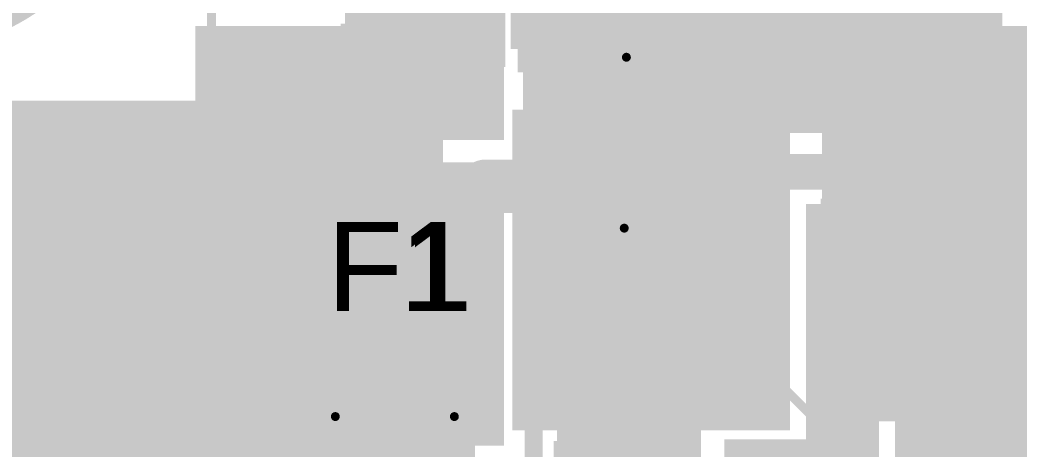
# Model space of a CAD drawing. Header units: millimetres. Extents: x -1.41 to 1.41, y -0.13 to 2.68.
# Drawn here: x -0.09 to 0.472, y 1.425 to 1.666 of the extents above; entities that cross this region are included whole.
import ezdxf

# ---------------------------------------------------------------- set-up
doc = ezdxf.new("R2010")
doc.units = ezdxf.units.MM
doc.header["$MEASUREMENT"] = 0
for name, color, linetype in [('BottomLayer', 5, 'Continuous'), ('BottomPaste', 16, 'Continuous'), ('BottomSolder', 6, 'Continuous'), ('Mechanical2', 216, 'Continuous'), ('MultiLayer', 9, 'Continuous'), ('PadHoleLayer', 156, 'Continuous'), ('TopLayer', 1, 'Continuous'), ('TopOverlay', 2, 'Continuous'), ('TopPaste', 8, 'Continuous'), ('TopSolder', 216, 'Continuous'), ('ViaHoleLayer', 16, 'Continuous')]:
    doc.layers.add(name, color=color, linetype=linetype)
doc.styles.add('Arial', font='', dxfattribs={"height": 0.2})
doc.styles.get('Arial').set_extended_font_data('Arial')

# ---------------------------------------------------------------- blocks, each defined once
blk = doc.blocks.new('R__0603_B_28')
at = {"layer": 'BottomLayer'}
for points in [[(-0.045, -0.0175), (-0.045, 0.0175), (-0.015, 0.0175), (-0.015, -0.0175)], [(0.015, -0.0175), (0.015, 0.0175), (0.045, 0.0175), (0.045, -0.0175)]]:
    blk.add_hatch(color=5, dxfattribs=at).paths.add_polyline_path(points)
at = {"layer": 'BottomPaste'}
for points in [[(-0.045, -0.0175), (-0.045, 0.0175), (-0.015, 0.0175), (-0.015, -0.0175)], [(0.015, -0.0175), (0.015, 0.0175), (0.045, 0.0175), (0.045, -0.0175)]]:
    blk.add_hatch(color=16, dxfattribs=at).paths.add_polyline_path(points)
at = {"layer": 'BottomSolder'}
for points in [[(-0.049, -0.0215), (-0.049, 0.0215), (-0.011, 0.0215), (-0.011, -0.0215)], [(0.011, -0.0215), (0.011, 0.0215), (0.049, 0.0215), (0.049, -0.0215)]]:
    blk.add_hatch(color=6, dxfattribs=at).paths.add_polyline_path(points)
blk = doc.blocks.new('R__0603_B_29')
at = {"layer": 'BottomLayer'}
for points in [[(-0.045, -0.0175), (-0.045, 0.0175), (-0.015, 0.0175), (-0.015, -0.0175)], [(0.015, -0.0175), (0.015, 0.0175), (0.045, 0.0175), (0.045, -0.0175)]]:
    blk.add_hatch(color=5, dxfattribs=at).paths.add_polyline_path(points)
at = {"layer": 'BottomPaste'}
for points in [[(-0.045, -0.0175), (-0.045, 0.0175), (-0.015, 0.0175), (-0.015, -0.0175)], [(0.015, -0.0175), (0.015, 0.0175), (0.045, 0.0175), (0.045, -0.0175)]]:
    blk.add_hatch(color=16, dxfattribs=at).paths.add_polyline_path(points)
at = {"layer": 'BottomSolder'}
for points in [[(-0.049, -0.0215), (-0.049, 0.0215), (-0.011, 0.0215), (-0.011, -0.0215)], [(0.011, -0.0215), (0.011, 0.0215), (0.049, 0.0215), (0.049, -0.0215)]]:
    blk.add_hatch(color=6, dxfattribs=at).paths.add_polyline_path(points)
blk = doc.blocks.new('AO4882_MS_B_34')
at = {"layer": 'BottomLayer'}
for points in [[(-0.14567, 0.08681), (-0.05906, 0.08681), (-0.05906, 0.06319), (-0.14567, 0.06319)], [(0.05906, 0.08681), (0.14567, 0.08681), (0.14567, 0.06319), (0.05906, 0.06319)], [(-0.14567, 0.03681), (-0.05906, 0.03681), (-0.05906, 0.01319), (-0.14567, 0.01319)], [(0.05906, 0.03681), (0.14567, 0.03681), (0.14567, 0.01319), (0.05906, 0.01319)], [(-0.14567, -0.01319), (-0.05906, -0.01319), (-0.05906, -0.03681), (-0.14567, -0.03681)], [(0.05906, -0.01319), (0.14567, -0.01319), (0.14567, -0.03681), (0.05906, -0.03681)], [(-0.14567, -0.06319), (-0.05906, -0.06319), (-0.05906, -0.08681), (-0.14567, -0.08681)], [(0.05906, -0.06319), (0.14567, -0.06319), (0.14567, -0.08681), (0.05906, -0.08681)]]:
    blk.add_hatch(color=5, dxfattribs=at).paths.add_polyline_path(points)
at = {"layer": 'BottomPaste'}
for points in [[(-0.14567, 0.08681), (-0.05906, 0.08681), (-0.05906, 0.06319), (-0.14567, 0.06319)], [(0.05906, 0.08681), (0.14567, 0.08681), (0.14567, 0.06319), (0.05906, 0.06319)], [(-0.14567, 0.03681), (-0.05906, 0.03681), (-0.05906, 0.01319), (-0.14567, 0.01319)], [(0.05906, 0.03681), (0.14567, 0.03681), (0.14567, 0.01319), (0.05906, 0.01319)], [(-0.14567, -0.01319), (-0.05906, -0.01319), (-0.05906, -0.03681), (-0.14567, -0.03681)], [(0.05906, -0.01319), (0.14567, -0.01319), (0.14567, -0.03681), (0.05906, -0.03681)], [(-0.14567, -0.06319), (-0.05906, -0.06319), (-0.05906, -0.08681), (-0.14567, -0.08681)], [(0.05906, -0.06319), (0.14567, -0.06319), (0.14567, -0.08681), (0.05906, -0.08681)]]:
    blk.add_hatch(color=16, dxfattribs=at).paths.add_polyline_path(points)
at = {"layer": 'BottomSolder'}
for points in [[(-0.14967, 0.09081), (-0.05506, 0.09081), (-0.05506, 0.05919), (-0.14967, 0.05919)], [(0.05506, 0.09081), (0.14967, 0.09081), (0.14967, 0.05919), (0.05506, 0.05919)], [(-0.14967, 0.04081), (-0.05506, 0.04081), (-0.05506, 0.00919), (-0.14967, 0.00919)], [(0.05506, 0.04081), (0.14967, 0.04081), (0.14967, 0.00919), (0.05506, 0.00919)], [(-0.14967, -0.00919), (-0.05506, -0.00919), (-0.05506, -0.04081), (-0.14967, -0.04081)], [(0.05506, -0.00919), (0.14967, -0.00919), (0.14967, -0.04081), (0.05506, -0.04081)], [(-0.14967, -0.05919), (-0.05506, -0.05919), (-0.05506, -0.09081), (-0.14967, -0.09081)], [(0.05506, -0.05919), (0.14967, -0.05919), (0.14967, -0.09081), (0.05506, -0.09081)]]:
    blk.add_hatch(color=6, dxfattribs=at).paths.add_polyline_path(points)
blk = doc.blocks.new('AO4882_MS_B_35')
at = {"layer": 'BottomLayer'}
for points in [[(-0.14567, 0.08681), (-0.05906, 0.08681), (-0.05906, 0.06319), (-0.14567, 0.06319)], [(0.05906, 0.08681), (0.14567, 0.08681), (0.14567, 0.06319), (0.05906, 0.06319)], [(-0.14567, 0.03681), (-0.05906, 0.03681), (-0.05906, 0.01319), (-0.14567, 0.01319)], [(0.05906, 0.03681), (0.14567, 0.03681), (0.14567, 0.01319), (0.05906, 0.01319)], [(-0.14567, -0.01319), (-0.05906, -0.01319), (-0.05906, -0.03681), (-0.14567, -0.03681)], [(0.05906, -0.01319), (0.14567, -0.01319), (0.14567, -0.03681), (0.05906, -0.03681)], [(-0.14567, -0.06319), (-0.05906, -0.06319), (-0.05906, -0.08681), (-0.14567, -0.08681)], [(0.05906, -0.06319), (0.14567, -0.06319), (0.14567, -0.08681), (0.05906, -0.08681)]]:
    blk.add_hatch(color=5, dxfattribs=at).paths.add_polyline_path(points)
at = {"layer": 'BottomPaste'}
for points in [[(-0.14567, 0.08681), (-0.05906, 0.08681), (-0.05906, 0.06319), (-0.14567, 0.06319)], [(0.05906, 0.08681), (0.14567, 0.08681), (0.14567, 0.06319), (0.05906, 0.06319)], [(-0.14567, 0.03681), (-0.05906, 0.03681), (-0.05906, 0.01319), (-0.14567, 0.01319)], [(0.05906, 0.03681), (0.14567, 0.03681), (0.14567, 0.01319), (0.05906, 0.01319)], [(-0.14567, -0.01319), (-0.05906, -0.01319), (-0.05906, -0.03681), (-0.14567, -0.03681)], [(0.05906, -0.01319), (0.14567, -0.01319), (0.14567, -0.03681), (0.05906, -0.03681)], [(-0.14567, -0.06319), (-0.05906, -0.06319), (-0.05906, -0.08681), (-0.14567, -0.08681)], [(0.05906, -0.06319), (0.14567, -0.06319), (0.14567, -0.08681), (0.05906, -0.08681)]]:
    blk.add_hatch(color=16, dxfattribs=at).paths.add_polyline_path(points)
at = {"layer": 'BottomSolder'}
for points in [[(-0.14967, 0.09081), (-0.05506, 0.09081), (-0.05506, 0.05919), (-0.14967, 0.05919)], [(0.05506, 0.09081), (0.14967, 0.09081), (0.14967, 0.05919), (0.05506, 0.05919)], [(-0.14967, 0.04081), (-0.05506, 0.04081), (-0.05506, 0.00919), (-0.14967, 0.00919)], [(0.05506, 0.04081), (0.14967, 0.04081), (0.14967, 0.00919), (0.05506, 0.00919)], [(-0.14967, -0.00919), (-0.05506, -0.00919), (-0.05506, -0.04081), (-0.14967, -0.04081)], [(0.05506, -0.00919), (0.14967, -0.00919), (0.14967, -0.04081), (0.05506, -0.04081)], [(-0.14967, -0.05919), (-0.05506, -0.05919), (-0.05506, -0.09081), (-0.14967, -0.09081)], [(0.05506, -0.05919), (0.14967, -0.05919), (0.14967, -0.09081), (0.05506, -0.09081)]]:
    blk.add_hatch(color=6, dxfattribs=at).paths.add_polyline_path(points)
blk = doc.blocks.new('SOD_128_B_47')
at = {"layer": 'BottomLayer'}
for points in [[(-0.11417, 0.04134), (-0.05906, 0.04134), (-0.05906, -0.04134), (-0.11417, -0.04134)], [(0.05906, 0.04134), (0.11417, 0.04134), (0.11417, -0.04134), (0.05906, -0.04134)]]:
    blk.add_hatch(color=5, dxfattribs=at).paths.add_polyline_path(points)
at = {"layer": 'BottomPaste'}
for points in [[(-0.11417, 0.04134), (-0.05906, 0.04134), (-0.05906, -0.04134), (-0.11417, -0.04134)], [(0.05906, 0.04134), (0.11417, 0.04134), (0.11417, -0.04134), (0.05906, -0.04134)]]:
    blk.add_hatch(color=16, dxfattribs=at).paths.add_polyline_path(points)
at = {"layer": 'BottomSolder'}
for points in [[(-0.11817, 0.04534), (-0.05506, 0.04534), (-0.05506, -0.04534), (-0.11817, -0.04534)], [(0.05506, 0.04534), (0.11817, 0.04534), (0.11817, -0.04534), (0.05506, -0.04534)]]:
    blk.add_hatch(color=6, dxfattribs=at).paths.add_polyline_path(points)
blk = doc.blocks.new('0685H9150_01_70')
at = {"layer": 'TopLayer'}
for points in [[(-0.08102, 0.03583), (-0.03929, 0.03583), (-0.03929, -0.03583), (-0.08102, -0.03583)], [(0.03929, 0.03583), (0.08102, 0.03583), (0.08102, -0.03583), (0.03929, -0.03583)]]:
    blk.add_hatch(color=1, dxfattribs=at).paths.add_polyline_path(points)
at = {"layer": 'TopPaste'}
for points in [[(-0.08102, 0.03583), (-0.03929, 0.03583), (-0.03929, -0.03583), (-0.08102, -0.03583)], [(0.03929, 0.03583), (0.08102, 0.03583), (0.08102, -0.03583), (0.03929, -0.03583)]]:
    blk.add_hatch(color=8, dxfattribs=at).paths.add_polyline_path(points)
at = {"layer": 'TopSolder'}
for points in [[(-0.08502, 0.03983), (-0.03529, 0.03983), (-0.03529, -0.03983), (-0.08502, -0.03983)], [(0.03529, 0.03983), (0.08502, 0.03983), (0.08502, -0.03983), (0.03529, -0.03983)]]:
    blk.add_hatch(color=216, dxfattribs=at).paths.add_polyline_path(points)
at = {"layer": 'TopOverlay', "const_width": 0.005}
for points in [[(-0.02677, 0.03343), (0.02677, 0.03343)], [(-0.02677, -0.03343), (0.02677, -0.03343)]]:
    blk.add_lwpolyline(points, dxfattribs=at)
at = {"layer": 'TopOverlay', "const_width": 0.0025}
for points in [[(-0.02802, 0.03343, 1), (-0.02552, 0.03343, 1)], [(0.02552, 0.03343, 1), (0.02802, 0.03343, 1)], [(-0.02802, -0.03343, 1), (-0.02552, -0.03343, 1)], [(0.02552, -0.03343, 1), (0.02802, -0.03343, 1)]]:
    blk.add_lwpolyline(points, format="xyb", close=True, dxfattribs=at)
at = {"layer": 'TopOverlay'}
blk.add_text('F1', height=0.05, rotation=-90, dxfattribs=at).set_placement((0.08592, 0.038))
blk = doc.blocks.new('VT1H471MI135000CE0_110')
at = {"layer": 'TopLayer'}
blk.add_hatch(color=1, dxfattribs=at).paths.add_polyline_path([(-0.32461, 0.03445), (-0.08051, 0.03445), (-0.08051, -0.03445), (-0.32461, -0.03445)])
at = {"layer": 'TopPaste'}
blk.add_hatch(color=8, dxfattribs=at).paths.add_polyline_path([(-0.32461, 0.03445), (-0.08051, 0.03445), (-0.08051, -0.03445), (-0.32461, -0.03445)])
at = {"layer": 'TopSolder'}
blk.add_hatch(color=216, dxfattribs=at).paths.add_polyline_path([(-0.32861, 0.03845), (-0.07651, 0.03845), (-0.07651, -0.03845), (-0.32861, -0.03845)])
at = {"layer": 'TopOverlay', "const_width": 0.005}
for points in [[(-0.26488, -0.1389), (-0.26367, -0.04299)], [(-0.26488, -0.1389), (-0.13578, -0.268)]]:
    blk.add_lwpolyline(points, dxfattribs=at)
at = {"layer": 'TopOverlay', "const_width": 0.0025}
for points in [[(-0.26492, -0.04299, 1), (-0.26242, -0.04299, 1)], [(-0.26613, -0.1389, 1), (-0.26363, -0.1389, 1)], [(-0.26613, -0.1389, 1), (-0.26363, -0.1389, 1)]]:
    blk.add_lwpolyline(points, format="xyb", close=True, dxfattribs=at)
blk = doc.blocks.new('PRT_10474_129')
at = {"layer": 'BottomLayer'}
h = blk.add_hatch(color=5, dxfattribs=at)
edge = h.paths.add_edge_path()
edge.add_arc((-0.1378, 0), 0.11417, 0, 360)
h = blk.add_hatch(color=5, dxfattribs=at)
edge = h.paths.add_edge_path()
edge.add_arc((0.1378, 0), 0.11417, 0, 360)
at = {"layer": 'BottomSolder'}
h = blk.add_hatch(color=6, dxfattribs=at)
edge = h.paths.add_edge_path()
edge.add_arc((-0.1378, 0), 0.11817, 0, 360)
h = blk.add_hatch(color=6, dxfattribs=at)
edge = h.paths.add_edge_path()
edge.add_arc((0.1378, 0), 0.11817, 0, 360)
at = {"layer": 'MultiLayer'}
h = blk.add_hatch(color=9, dxfattribs=at)
edge = h.paths.add_edge_path()
edge.add_arc((-0.1378, 0), 0.11417, 0, 360)
h = blk.add_hatch(color=9, dxfattribs=at)
edge = h.paths.add_edge_path()
edge.add_arc((0.1378, 0), 0.11417, 0, 360)
at = {"layer": 'PadHoleLayer'}
h = blk.add_hatch(color=156, dxfattribs=at)
edge = h.paths.add_edge_path()
edge.add_arc((-0.1378, 0), 0.09055, 0, 360)
h = blk.add_hatch(color=156, dxfattribs=at)
edge = h.paths.add_edge_path()
edge.add_arc((0.1378, 0), 0.09055, 0, 360)
at = {"layer": 'TopLayer'}
h = blk.add_hatch(color=1, dxfattribs=at)
edge = h.paths.add_edge_path()
edge.add_arc((-0.1378, 0), 0.11417, 0, 360)
h = blk.add_hatch(color=1, dxfattribs=at)
edge = h.paths.add_edge_path()
edge.add_arc((0.1378, 0), 0.11417, 0, 360)
at = {"layer": 'TopSolder'}
h = blk.add_hatch(color=216, dxfattribs=at)
edge = h.paths.add_edge_path()
edge.add_arc((-0.1378, 0), 0.11817, 0, 360)
h = blk.add_hatch(color=216, dxfattribs=at)
edge = h.paths.add_edge_path()
edge.add_arc((0.1378, 0), 0.11817, 0, 360)
at = {"layer": 'TopOverlay', "const_width": 0.005}
for points in [[(-0.266, 0.109), (-0.21, 0.165)], [(0.311, 0.165), (-0.21, 0.165)], [(0.311, -0.16), (0.311, 0.165)], [(-0.318, 0.057), (-0.266, 0.109)], [(-0.318, -0.052), (-0.318, 0.057)], [(0.283, -0.01755), (0.283, 0.02345)], [(-0.26208, 0.003), (-0.30308, 0.003)], [(0.30308, 0.003), (0.26208, 0.003)], [(-0.266, -0.104), (-0.318, -0.052)], [(-0.21, -0.16), (-0.266, -0.104)], [(0.311, -0.16), (-0.21, -0.16)]]:
    blk.add_lwpolyline(points, dxfattribs=at)
at = {"layer": 'TopOverlay', "const_width": 0.0025}
for points in [[(-0.21125, 0.165, 1), (-0.20875, 0.165, 1)], [(-0.21125, 0.165, 1), (-0.20875, 0.165, 1)], [(0.30975, 0.165, 1), (0.31225, 0.165, 1)], [(0.30975, 0.165, 1), (0.31225, 0.165, 1)], [(-0.26725, 0.109, 1), (-0.26475, 0.109, 1)], [(-0.26725, 0.109, 1), (-0.26475, 0.109, 1)], [(-0.31925, 0.057, 1), (-0.31675, 0.057, 1)], [(-0.31925, 0.057, 1), (-0.31675, 0.057, 1)], [(0.28175, 0.02345, 1), (0.28425, 0.02345, 1)], [(-0.30433, 0.003, 1), (-0.30183, 0.003, 1)], [(-0.26333, 0.003, 1), (-0.26083, 0.003, 1)], [(0.26083, 0.003, 1), (0.26333, 0.003, 1)], [(0.30183, 0.003, 1), (0.30433, 0.003, 1)], [(0.28175, -0.01755, 1), (0.28425, -0.01755, 1)], [(-0.31925, -0.052, 1), (-0.31675, -0.052, 1)], [(-0.31925, -0.052, 1), (-0.31675, -0.052, 1)], [(-0.26725, -0.104, 1), (-0.26475, -0.104, 1)], [(-0.26725, -0.104, 1), (-0.26475, -0.104, 1)], [(-0.21125, -0.16, 1), (-0.20875, -0.16, 1)], [(-0.21125, -0.16, 1), (-0.20875, -0.16, 1)], [(0.30975, -0.16, 1), (0.31225, -0.16, 1)], [(0.30975, -0.16, 1), (0.31225, -0.16, 1)]]:
    blk.add_lwpolyline(points, format="xyb", close=True, dxfattribs=at)

msp = doc.modelspace()

# ---------------------------------------------------------------- hatches: boundary and pattern name
at = {"layer": 'BottomLayer'}
for points in [[(0.009, 1.599), (0.18229, 1.599), (0.18229, 1.663), (0.009, 1.663)], [(0.193, 1.60296), (0.562, 1.60296), (0.562, 1.66296), (0.193, 1.66296)], [(0.211, 1.463), (0.245, 1.463), (0.245, 1.592), (0.211, 1.592)], [(0.402, 1.411), (0.56, 1.411), (0.56, 1.592), (0.402, 1.592)], [(0.03629, 1.42737), (0.18229, 1.42737), (0.18229, 1.58637), (0.03629, 1.58637)], [(0.252, 1.419), (0.293, 1.419), (0.293, 1.562), (0.252, 1.562)], [(0.306, 1.443), (0.342, 1.443), (0.342, 1.563), (0.306, 1.563)], [(0.352, 1.419), (0.393, 1.419), (0.393, 1.563), (0.352, 1.563)], [(0.212, 1.339), (0.293, 1.339), (0.293, 1.449), (0.212, 1.449)], [(0.306, 1.291), (0.393, 1.291), (0.393, 1.431), (0.306, 1.431)]]:
    msp.add_hatch(color=5, dxfattribs=at).paths.add_polyline_path(points)
h = msp.add_hatch(color=5, dxfattribs=at)
edge = h.paths.add_edge_path()
edge.add_arc((0.172, 1.573), 0.01181, 0, 360)
h = msp.add_hatch(color=5, dxfattribs=at)
edge = h.paths.add_edge_path()
edge.add_arc((0.326, 1.482), 0.01181, 0, 360)
h = msp.add_hatch(color=5, dxfattribs=at)
edge = h.paths.add_edge_path()
edge.add_arc((0.377, 1.486), 0.01181, 0, 360)
h = msp.add_hatch(color=5, dxfattribs=at)
edge = h.paths.add_edge_path()
edge.add_arc((0.377, 1.46), 0.01181, 0, 360)
h = msp.add_hatch(color=5, dxfattribs=at)
edge = h.paths.add_edge_path()
edge.add_arc((0.326, 1.456), 0.01181, 0, 360)
h = msp.add_hatch(color=5, dxfattribs=at)
edge = h.paths.add_edge_path()
edge.add_arc((0.326, 1.456), 0.01181, 0, 360)
at = {"layer": 'BottomSolder'}
h = msp.add_hatch(color=6, dxfattribs=at)
edge = h.paths.add_edge_path()
edge.add_arc((0.172, 1.573), 0.00591, 0, 360)
h = msp.add_hatch(color=6, dxfattribs=at)
edge = h.paths.add_edge_path()
edge.add_arc((0.326, 1.482), 0.00591, 0, 360)
h = msp.add_hatch(color=6, dxfattribs=at)
edge = h.paths.add_edge_path()
edge.add_arc((0.377, 1.486), 0.00591, 0, 360)
h = msp.add_hatch(color=6, dxfattribs=at)
edge = h.paths.add_edge_path()
edge.add_arc((0.377, 1.46), 0.00591, 0, 360)
h = msp.add_hatch(color=6, dxfattribs=at)
edge = h.paths.add_edge_path()
edge.add_arc((0.326, 1.456), 0.00591, 0, 360)
h = msp.add_hatch(color=6, dxfattribs=at)
edge = h.paths.add_edge_path()
edge.add_arc((0.326, 1.456), 0.00591, 0, 360)
at = {"layer": 'TopLayer'}
for points in [[(0.19, 1.637), (0.46229, 1.637), (0.46229, 1.781), (0.19, 1.781)], [(0.093, 1.64), (0.183, 1.64), (0.183, 1.767), (0.093, 1.767)], [(-0.268, 1.426), (0.148, 1.426), (0.148, 1.621), (-0.268, 1.621)], [(0.187, 1.436), (0.343, 1.436), (0.343, 1.616), (0.187, 1.616)], [(0.361, 1.547), (0.673, 1.547), (0.673, 1.616), (0.361, 1.616)], [(0.361, 1.441), (0.741, 1.441), (0.741, 1.572), (0.361, 1.572)], [(-0.107, 1.41166), (0.166, 1.41166), (0.166, 1.549), (-0.107, 1.549)], [(0.044, 1.453), (0.158, 1.453), (0.158, 1.503), (0.044, 1.503)]]:
    msp.add_hatch(color=1, dxfattribs=at).paths.add_polyline_path(points)
h = msp.add_hatch(color=1, dxfattribs=at)
edge = h.paths.add_edge_path()
edge.add_arc((0.172, 1.573), 0.01181, 0, 360)
h = msp.add_hatch(color=1, dxfattribs=at)
edge = h.paths.add_edge_path()
edge.add_arc((0.326, 1.482), 0.01181, 0, 360)
h = msp.add_hatch(color=1, dxfattribs=at)
edge = h.paths.add_edge_path()
edge.add_arc((0.377, 1.486), 0.01181, 0, 360)
h = msp.add_hatch(color=1, dxfattribs=at)
edge = h.paths.add_edge_path()
edge.add_arc((0.377, 1.46), 0.01181, 0, 360)
h = msp.add_hatch(color=1, dxfattribs=at)
edge = h.paths.add_edge_path()
edge.add_arc((0.326, 1.456), 0.01181, 0, 360)
h = msp.add_hatch(color=1, dxfattribs=at)
edge = h.paths.add_edge_path()
edge.add_arc((0.326, 1.456), 0.01181, 0, 360)
at = {"layer": 'TopSolder'}
h = msp.add_hatch(color=216, dxfattribs=at)
edge = h.paths.add_edge_path()
edge.add_arc((0.172, 1.573), 0.00591, 0, 360)
h = msp.add_hatch(color=216, dxfattribs=at)
edge = h.paths.add_edge_path()
edge.add_arc((0.326, 1.482), 0.00591, 0, 360)
h = msp.add_hatch(color=216, dxfattribs=at)
edge = h.paths.add_edge_path()
edge.add_arc((0.377, 1.486), 0.00591, 0, 360)
h = msp.add_hatch(color=216, dxfattribs=at)
edge = h.paths.add_edge_path()
edge.add_arc((0.377, 1.46), 0.00591, 0, 360)
h = msp.add_hatch(color=216, dxfattribs=at)
edge = h.paths.add_edge_path()
edge.add_arc((0.326, 1.456), 0.00591, 0, 360)
h = msp.add_hatch(color=216, dxfattribs=at)
edge = h.paths.add_edge_path()
edge.add_arc((0.326, 1.456), 0.00591, 0, 360)
at = {"layer": 'ViaHoleLayer'}
h = msp.add_hatch(color=16, dxfattribs=at)
edge = h.paths.add_edge_path()
edge.add_arc((0.172, 1.573), 0.00591, 0, 360)
h = msp.add_hatch(color=16, dxfattribs=at)
edge = h.paths.add_edge_path()
edge.add_arc((0.326, 1.482), 0.00591, 0, 360)
h = msp.add_hatch(color=16, dxfattribs=at)
edge = h.paths.add_edge_path()
edge.add_arc((0.377, 1.486), 0.00591, 0, 360)
h = msp.add_hatch(color=16, dxfattribs=at)
edge = h.paths.add_edge_path()
edge.add_arc((0.377, 1.46), 0.00591, 0, 360)
h = msp.add_hatch(color=16, dxfattribs=at)
edge = h.paths.add_edge_path()
edge.add_arc((0.326, 1.456), 0.00591, 0, 360)
h = msp.add_hatch(color=16, dxfattribs=at)
edge = h.paths.add_edge_path()
edge.add_arc((0.326, 1.456), 0.00591, 0, 360)

# ---------------------------------------------------------------- linework, layer by layer
at = {"layer": 'BottomLayer'}
for points, const_width in [([(0.426, 1.65), (0.431, 1.655)], 0.01), ([(0.426, 1.61796), (0.426, 1.65)], 0.01), ([(0.017, 1.607), (0.041, 1.631)], 0.015), ([(0.041, 1.631), (0.09964, 1.631)], 0.015), ([(0.212, 1.61796), (0.426, 1.61796)], 0.01), ([(0.199, 1.1206), (0.199, 1.616)], 0.01), ([(0.017, 1.458), (0.017, 1.607)], 0.015), ([(0.226, 1.56987), (0.23913, 1.583)], 0.015), ([(0.23913, 1.581), (0.40539, 1.581)], 0.02), ([(0.40539, 1.583), (0.4242, 1.5642)], 0.008), ([(0.226, 1.51864), (0.226, 1.56987)], 0.015), ([(0.4242, 1.5637), (0.4242, 1.5642)], 0.008), ([(0.4242, 1.5637), (0.481, 1.50689)], 0.008), ([(-0.049, 1.392), (0.017, 1.458)], 0.015)]:
    msp.add_lwpolyline(points, dxfattribs=dict(at, const_width=const_width))
for points, const_width in [([(0.4285, 1.655, 1), (0.4335, 1.655, 1)], 0.005), ([(0.4235, 1.65, 1), (0.4285, 1.65, 1)], 0.005), ([(0.4235, 1.65, 1), (0.4285, 1.65, 1)], 0.005), ([(0.03725, 1.631, 1), (0.04475, 1.631, 1)], 0.0075), ([(0.03725, 1.631, 1), (0.04475, 1.631, 1)], 0.0075), ([(0.09589, 1.631, 1), (0.10339, 1.631, 1)], 0.0075), ([(0.2095, 1.61796, 1), (0.2145, 1.61796, 1)], 0.005), ([(0.4235, 1.61796, 1), (0.4285, 1.61796, 1)], 0.005), ([(0.4235, 1.61796, 1), (0.4285, 1.61796, 1)], 0.005), ([(0.1965, 1.616, 1), (0.2015, 1.616, 1)], 0.005), ([(0.01325, 1.607, 1), (0.02075, 1.607, 1)], 0.0075), ([(0.01325, 1.607, 1), (0.02075, 1.607, 1)], 0.0075), ([(0.23414, 1.581, 1), (0.24413, 1.581, 1)], 0.01), ([(0.23539, 1.583, 1), (0.24288, 1.583, 1)], 0.0075), ([(0.40039, 1.581, 1), (0.41039, 1.581, 1)], 0.01), ([(0.40339, 1.583, 1), (0.40739, 1.583, 1)], 0.004), ([(0.22225, 1.56987, 1), (0.22975, 1.56987, 1)], 0.0075), ([(0.22225, 1.56987, 1), (0.22975, 1.56987, 1)], 0.0075), ([(0.4222, 1.5642, 1), (0.4262, 1.5642, 1)], 0.004), ([(0.4222, 1.5642, 1), (0.4262, 1.5642, 1)], 0.004), ([(0.4222, 1.5637, 1), (0.4262, 1.5637, 1)], 0.004), ([(0.4222, 1.5637, 1), (0.4262, 1.5637, 1)], 0.004), ([(0.22225, 1.51864, 1), (0.22975, 1.51864, 1)], 0.0075), ([(0.01325, 1.458, 1), (0.02075, 1.458, 1)], 0.0075), ([(0.01325, 1.458, 1), (0.02075, 1.458, 1)], 0.0075)]:
    msp.add_lwpolyline(points, format="xyb", close=True, dxfattribs=dict(at, const_width=const_width))
at = {"layer": 'Mechanical2', "const_width": 0.015}
msp.add_lwpolyline([(1.39764, 1.27953, 1), (-1.39764, 1.27953, 1)], format="xyb", close=True, dxfattribs=at)
at = {"layer": 'TopLayer'}
for points, const_width in [([(0.172, 1.573), (0.252, 1.573)], 0.03), ([(0.252, 1.573), (0.326, 1.499)], 0.03), ([(0.326, 1.456), (0.326, 1.499)], 0.03), ([(-0.16439, 1.47776), (0.05239, 1.47776)], 0.05)]:
    msp.add_lwpolyline(points, dxfattribs=dict(at, const_width=const_width))
for points, const_width in [([(0.1645, 1.573, 1), (0.1795, 1.573, 1)], 0.015), ([(0.2445, 1.573, 1), (0.2595, 1.573, 1)], 0.015), ([(0.2445, 1.573, 1), (0.2595, 1.573, 1)], 0.015), ([(0.3185, 1.499, 1), (0.3335, 1.499, 1)], 0.015), ([(0.3185, 1.499, 1), (0.3335, 1.499, 1)], 0.015), ([(0.03989, 1.47776, 1), (0.06489, 1.47776, 1)], 0.025), ([(0.3185, 1.456, 1), (0.3335, 1.456, 1)], 0.015)]:
    msp.add_lwpolyline(points, format="xyb", close=True, dxfattribs=dict(at, const_width=const_width))

# ---------------------------------------------------------------- block references
msp.add_blockref('VT1H471MI135000CE0_110', (0.51473, 1.68837))
for name, p, rotation in [('PRT_10474_129', (-0.147, 1.6302), 270), ('AO4882_MS_B_35', (0.301, 1.621), 90), ('SOD_128_B_47', (0.136, 1.54601), 90), ('R__0603_B_29', (0.054, 1.599), 90), ('R__0603_B_28', (0.432, 1.599), 270), ('0685H9150_01_70', (0.121, 1.417), 90), ('AO4882_MS_B_34', (0.301, 1.28036), 90)]:
    msp.add_blockref(name, p, dxfattribs=dict(rotation=rotation))

# ---------------------------------------------------------------- texts
at = {"layer": 'TopOverlay', "style": 'Arial'}
msp.add_text('F1', height=0.05, dxfattribs=at).set_placement((0.083, 1.50292))

doc.saveas('drawing.dxf')
